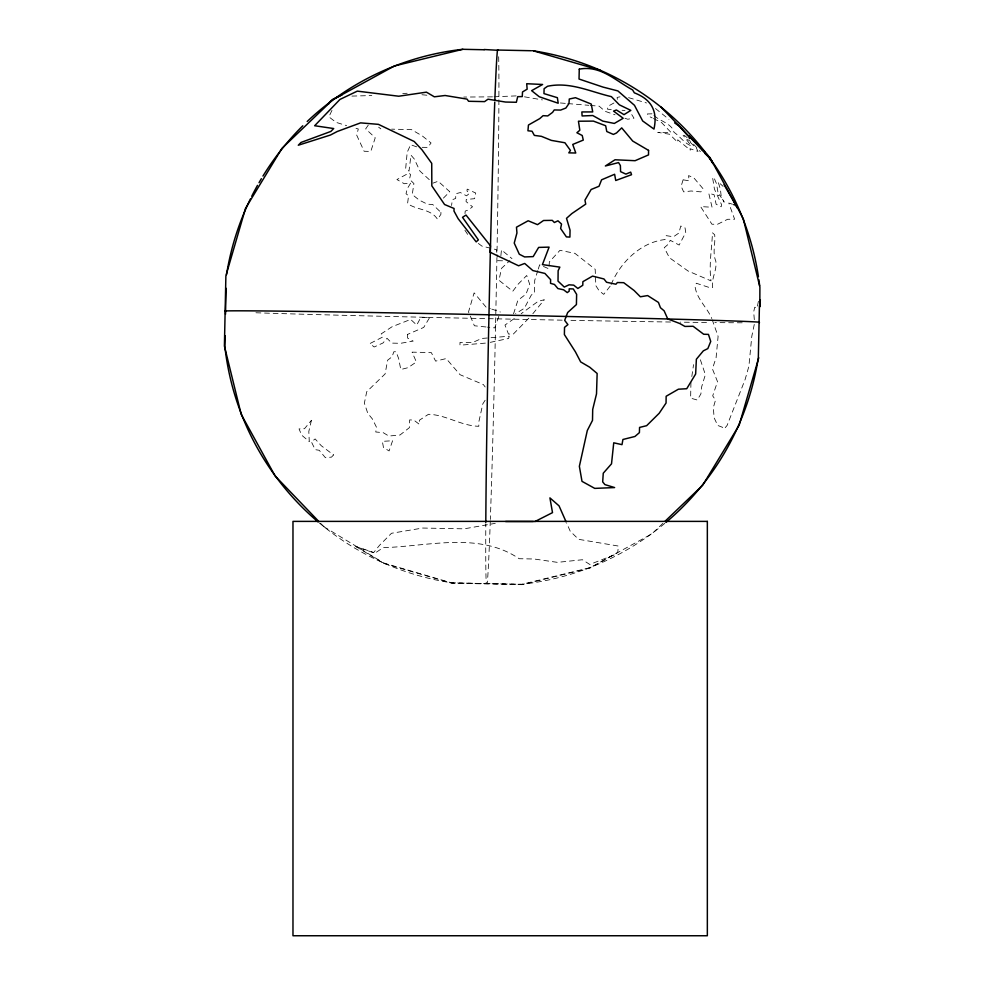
<?xml version="1.0" encoding="UTF-8"?>
<svg xmlns="http://www.w3.org/2000/svg" width="985" height="985" viewBox="0 0 985 985"><rect width="100%" height="100%" fill="white"/><g stroke="black" fill="none" stroke-linecap="round" stroke-linejoin="round"><path stroke-width="0.74" stroke-dasharray="4.92 3.69" d="M690.941 382.488L690.62 398.162L697.269 400.008L700.877 393.951L701.689 386.711L705.371 374.645L699.633 357.58M549.076 266.061L549.359 261.911L559.96 250.325L574.895 253.33L595.186 269.299L595.827 285.613L599.188 290.883L603.743 294.355L610.392 285.859M464.982 213.622L465.203 211.085L468.528 209.891L472.541 206.776L466.065 201.568L466.25 199.487L474.598 198.675L475.706 193.011L467.173 189.12L467.001 191.004L469.574 193.232L466.57 195.843L460.377 192.543L455.76 193.75L455.698 198.416L452.349 199.746L451.561 205.483M500.885 255.681L501.463 249.894L511.978 258.649M691.815 376.541L693.551 364.635M758.413 301.25L757.071 308.145L754.732 307.209L753.685 311.851L754.584 322.957M754.276 324.447L751.789 336.353L748.895 366.26L745.103 379.533L727.09 425.446L724.16 428.943L722.3 427.219L717.683 425.434L714.1 417.751L713.349 407.544L715.516 400.058L712.697 395.884L717.511 381.638L712.401 368.846L716.083 357.752L718.102 336.353L712.278 319.916M537.835 270.481L534.72 280.38L534.473 292.865L531.371 294.983L524.34 308.28L515.586 313.673M538.278 269.065L539.62 264.817L548.891 268.831M513.517 313.87L517.876 300.339L526.002 294.133L529.721 284.345L526.704 275.492L518.221 284.111L512.742 291.277L498.939 280.232L501.587 268.289L509.898 260.569M498.816 316.357L494.716 327.906L487.464 327.143M331.97 110.382L328.879 116.858L336.119 122.374L346.634 125.637M611.106 284.542C620.23 262.539 640.656 242.212 665.047 239.552L666.192 235.649L673.469 236.782L678.924 233.002L680.758 226.021L685.055 227.892L685.732 232.558L679.145 245.056L670.194 240.278L669.049 243.578L664.235 247.715L669.431 257.738L688.047 270.986L711.01 280.873C708.757 265.002 711.859 248.811 712.463 232.792L714.679 234.738C715.652 243.64 712.192 252.48 715.812 261.148C717.265 270.382 711.047 278.299 712.684 287.386L708.855 287.349L696.296 283.249L695.151 287.164C697.072 299.378 707.255 307.591 711.798 318.537M485.112 400.267L482.81 403.887L478.919 421.481L478.784 426.296C460.857 425.828 446.106 414.759 428.487 414.291L419.512 420.152L419.388 424.363L413.725 420.016L409.649 419.93L409.428 427.625L400.008 435.001L388.816 436.047L383.214 432.661L375.765 431.996L376.455 427.194L372.428 419.019L367.799 413.368L364.364 403.16L366.728 391.722L385.098 373.943L387.622 360.214L392.03 356.792L393.865 351.731L396.093 351.78L398.654 358.577L400.784 369.523L407.999 367.688L416.372 361.963L412.087 352.15L431.319 352.593L435.604 361.126L446.193 358.577L460.02 374.682L483.364 384.569L485.186 386.982M368.291 125.095L365.669 128.887L375.236 137.777L370.791 151.444L364.118 151.259L356.705 135.191L358.294 128.986L353.923 127.73M532.836 313.735L544.299 299.748L538.106 301.336L521.163 313.71M528.846 318.18L513.271 334.124L508.457 334.026L504.985 325.05L514.946 318.069M443.422 198.108L449.751 191.706L438.128 181.24L433.043 183.124M662.93 523.294L651.885 533.858L590.224 567.631L521.89 584.327L451.659 582.849L383.965 563.112M383.83 563.432L451.598 583.194L521.927 584.671L590.347 567.963L617.718 552.474L618.408 546.059L578.589 539.324L570.241 531.235L566.707 523.22M613.95 102.982L607.967 106.281L607.548 109.224L611.919 109.544M614.16 554.912L589.769 564.442L582.418 559.739L557.448 562.361L534.104 559L519.181 558.717C478.932 531.42 428.29 546.404 383.165 547.648L374.903 553.201L355.93 546.54L373.734 552.486L379.57 545.259L391.488 533.279L422.602 528.046L464.169 528.834L495.258 523.343M490.284 342.349L508.642 338.471L509.245 336.217L481.677 338.471L472.332 342.632L460.02 342.374L459.958 345.206L485.925 343.075M620.033 96.825L617.127 97.404L617.533 101.012M402.754 93.563L407.162 93.255M492.5 96.85L463.75 97.059M494.027 96.789L516.94 95.865M651.959 113.804L647.428 113.965L649.423 116.562L652.119 117.892M351.916 96.087L371.801 95.545M422.146 147.319L427.822 147.381L431.048 142.985L422.356 135.979L411.545 129.651L391.587 129.146M502.572 260.791L497.757 260.68L497.105 255.189M622.101 110.271L625.007 110.48M560.379 102.969L566.35 103.462M567.84 103.585L588.735 105.309M590.224 105.432L599.175 106.171L605.135 111.33L615.022 114.789M421.962 94.732L427.884 95.323M486.011 326.983L474.388 325.764L468.528 311.913L474.117 292.865L486.097 307.16L490.37 308.613M524.463 96.825L542.415 99.904M628.578 97.638L646.517 102.969M732.483 204.215L728.765 203.058L734.625 219.236L727.632 219.286L717.523 224.272L711.933 224.223L700.606 206.591L712.044 207.244L708.769 193.257L714.088 194.722L716.132 204.252L721.205 206.764L721.5 204.486L714.445 189.145L712.537 177.288L714.445 178.79L716.526 183.727L718.533 195.707L719.493 194.759L724.147 202.134L721.229 196.877L720.478 189.612L718.176 181.88L723.076 186.35M491.798 309.105L500.355 312.023M624.909 118.249L627.74 119.234L633.971 118.151L630.141 112.019M416.68 146.851L410.622 144.733L407.187 152.355L405.66 168.632L408.997 171.107L410.991 155.174L414.279 158.979L420.004 171.144L429.792 180.132M653.461 118.557L661.551 122.546L670.957 132.384L657.795 132.359L669.492 134.219L677.618 142.185L677.729 139.808L690.288 150.151L690.042 148.71L698.008 151.431L696.727 148.772L688.355 140.362M320.605 523.355L324.324 526.987M323.782 526.667L384.31 563.321M355.93 546.54L384.162 563.642M687.444 139.427L690.583 141.421M478.365 243.455L481.874 246.078L496.465 249.685L496.945 253.81M378.634 127.188L380.838 128.875M684.23 135.314L687.161 137.629M655.493 108.535L668.95 119.37M653.942 115.454C659.753 120.958 668.384 122.362 673.038 129.404L673.999 132.261C680.044 136.386 684.255 143.207 691.248 145.866L683.11 135.24M693.563 144.216L700.36 151.641M464.932 230.244L468.983 236.462M498.656 56.724A269.127 3.435 -88.8 0 1 496.945 256.001M496.92 257.541A269.127 3.435 -88.8 0 1 496.428 283.692L494.95 353.935A269.127 3.435 -88.8 0 1 490.345 519.427M490.296 520.831A269.127 3.435 -88.8 0 1 487.156 583.822L486.27 583.292A269.127 3.435 -88.8 0 1 485.802 523.7M664.813 523.343A269.127 269.102 -59 0 1 521.828 584.29L451.598 582.824A269.127 269.102 -59 0 1 319.349 522.973M742.185 322.785A269.127 1.958 1.2 0 1 714.901 322.587M706.528 322.489A269.127 1.958 1.2 0 1 680.278 322.157M670.576 322.021A269.127 1.958 1.2 0 1 568.333 320.285M562.127 320.162A269.127 1.958 1.2 0 1 530.804 319.546L460.574 318.081A269.127 1.958 1.2 0 1 255.213 312.738M440.923 212.366L440.898 214.348L437.537 219.31C430.728 208.561 416.815 210.322 407.581 203.563L408.566 195.744L406.029 193.75L407.199 188.8L410.659 183.075L404.256 183.727L396.918 179.553L408.923 173.04L410.573 174.567L409.477 179.196L413.922 183.567L412.235 194.513L419.204 200.09L427.441 204.227L432.674 204.461L440.923 212.366M407.605 334.395L407.519 338.003L413.183 341.106L400.538 343.309L391.808 343.112L387.019 338.286L382.968 343.002L374.177 346.991L369.855 343.593L382.808 336.969L381.207 333.866L392.153 326.7L410.671 319.423L416.729 325.062L420.681 317.699L429.854 317.195L423.722 327.426L407.605 334.395M311.432 420.312L308.81 431.492L309.278 441.588L301.693 435.185L299.046 428.906L304.5 428.709L311.432 420.312M683.097 179.812L681.14 186.202L683.639 191.878L691.113 190.992L700.901 191.878L703.216 188.911L693.896 177.928L688.577 175.589L689.118 180.834L683.097 179.812M392.584 440.738L389.1 450.933L383.485 447.584L382.352 441.354L392.584 440.738M333.546 454.922L331.526 457.114L325.382 457.693L319.251 450.293L315.2 449.652L311.383 441.834L315.151 438.941L321.282 445.749L333.546 454.922"/><path stroke-width="1.48" d="M225.073 335.639L224.839 346.326A269.127 269.102 -59 0 0 318.192 521.988M225.516 314.264L226.07 288.297M759.423 305.596L758.339 357.506A269.127 269.102 -59 0 1 665.995 522.358M760.334 299.859L759.817 306.803L759.891 287.066L743.33 218.879L736.214 205.373L733.726 204.597M758.77 357.777L739.144 425.224L702.687 485.273L665.146 521.176M534.843 521.594L552.511 512.631L549.925 497.893L559.037 505.859L566.116 521.89M484.201 49.755L462.827 49.299L394.431 65.958L332.77 99.744L281.969 148.316L245.511 208.377L225.885 275.825L224.408 346.055L241.177 414.303L275.074 475.903L318.487 521.139M505.613 521.521L533.377 521.558M483.98 49.509L498.385 50.309M497.942 50.038L531.531 50.74M533.008 50.74L600.345 70.267M692.443 139.464L689.143 136.029L709.791 157.44L713.041 163.707L707.956 155.63M759.509 322.649L758.635 322.12A269.127 1.958 1.2 0 0 524.082 315.52L453.851 314.043A269.127 1.958 1.2 0 0 225.146 310.94L226.021 311.469M342.004 94.88L332.561 99.46L328.547 103.302L329.101 103.634M674.663 122.928L679.441 126.252L688.01 135.955M704.878 153.352L710.85 159.287L737.408 207.958L724.061 184.663M701.825 149.363L702.662 150.2M706.737 154.288L707.649 155.211M697.774 145.017L704.669 152.133M660.873 106.934L709.582 157.686M709.311 157.157L710.333 158.917L709.471 157.243M688.958 137.026L689.525 138.614M533.057 50.777A269.127 269.102 -59 0 1 758.438 276.711M758.869 279.728A269.127 269.102 -59 0 1 759.644 285.761M226.55 274.593A269.127 269.102 -59 0 1 250.399 198.958M251.754 196.212A269.127 269.102 -59 0 1 257.504 185.365M259.03 182.693A269.127 269.102 -59 0 1 261.37 178.704M262.958 176.069A269.127 269.102 -59 0 1 302.777 125.784M307.197 121.487A269.127 269.102 -59 0 1 462.827 49.299M485.802 522.333A269.127 3.435 -88.8 0 1 488.228 349.897L489.705 279.654A269.127 3.435 -88.8 0 1 494.753 102.095M494.827 100.285A269.127 3.435 -88.8 0 1 497.499 49.767M648.561 150.385L648.512 154.916L635.079 160.703L615.034 159.767L605.369 165.985L618.58 162.587L620.39 165.566L620.575 171.636L625.881 174.111L630.683 172.129L631.533 174.702L615.736 180.501L614.615 174.271L601.589 179.812L599.015 186.276L591.135 189.502L584.955 200.14L585.73 204.129L571.817 213.597L566.523 218.325L570.044 230.145L569.909 237.077L566.412 236.905L560.613 228.52L561.536 224.038L557.953 220.825L554.358 222.511L552.277 220.357L543.56 220.492L537.527 224.654L528.157 220.775L516.485 227.19L516.94 232.965L514.232 243.086L519.304 254.228L524.611 256.937L533.181 256.617L538.647 247.407L549.101 247.124L542.415 264.608L559.862 267.132L558.138 270.69L558.015 281.107L564.282 287.066L569.047 284.813L573.701 285.145L577.85 288.47L582.788 285.281L582.874 281.673L592.564 276.108L603.953 278.964L606.551 282.252L615.933 284.234L617.398 282.523L623.702 282.683L634.057 290.464L640.373 296.793L647.637 295.574L658.436 302.42L660.442 307.714L664.124 310.804L667.744 318.943L679.761 323.511L684.932 326.441L693.12 326.269L703.684 334.247L708.461 334.408L710.739 341.45L707.833 348.591L703.339 350.845L696.37 359.229L695.644 374.017L686.73 388.73L678.419 389.198L666.143 396.265L666.057 403.025L659.174 413.281L646.628 425.692L639.561 427.428L639.413 432.624L634.943 436.478L622.926 439.482L622.003 444.654L613.741 442.807L611.513 463.824L603.263 473.219L602.685 481.874L604.925 484.608L614.615 487.563L594.755 488.388L582 481.357L579.365 466.324L587.306 430.519L592.502 420.386L592.699 409.44L596.516 393.889L597.144 373.475L589.732 367.22L580.67 361.914L575.425 351.867L564.38 334.568L564.528 327.352L567.914 324.619L564.676 320.359L567.668 312.516L576.422 304.574L576.631 294.355L573.295 288.937L569.207 288.814L569.158 291.203L567.262 292.594L563.605 289.799L557.904 288.556L554.469 284.468L550.529 283.348L550.615 279.642L544.914 273.436L532.848 270.567L524.685 263.451L518.602 265.79L490.025 252.209L490.493 245.856L466.004 215.05L462.519 217.328L478.365 239.872L476.186 241.867L458.148 218.707L453.987 211.049L454.06 208.475L444.58 204.523L431.836 185.87L431.725 163.35L421.949 149.769L414.205 141.495L378.437 124.356L360.584 122.879L337.276 131.485L330.443 135.031L298.295 145.226L301.004 142.456L330.849 131.436L333.693 128.542L314.658 125.735L339.985 99.411L357.309 91.137L398.74 96.222L426.419 92.159L434.348 96.813L445.085 95.496L467.013 99.103L468.614 101.283L484.595 101.615L487.994 99.189L505.539 102.046L516.349 102.28L517.704 96.665L522.272 96.579L522.506 91.962L527.147 89.167L526.716 83.725L542.6 84.476L531.629 90.669L539.288 96.764L558.199 103.228L557.375 97.687L543.966 93.612L544.102 88.699L547.574 86.249C570.093 81.533 590.064 91.691 611.377 96.641L619.38 104.841L630.843 110.382L623.997 114.654L616.376 109.975L613.532 111.096L623.197 118.262L614.332 123.433L602.734 121.093L592.773 115.528L582.11 115.959L581.864 111.945L592.724 111.921L591.259 104.065L575.462 97.7L569.281 99.017L568.985 103.499L565.87 108.055L560.613 110.074L554.235 109.938L552.573 112.376L547.771 115.922L543.08 115.676L539.731 118.631L528.452 125.021L527.935 130.771L532.072 131.239L534.338 135.401L541.418 136.336L551.366 140.387L564.922 142.763L570.45 150.422L568.776 152.86L575.769 153.02L572.741 144.438L583.28 140.092L582.233 135.499L576.89 132.741L579.82 130.242L578.441 121.217L593.413 121.106L605.664 125.735L606.785 131.534L613.384 134.428L616.487 132.987L621.72 127.878L632.715 141.064L648.561 150.385M579.266 69.147L579.032 79.034L603.029 87.099L617.866 90.915L634.475 105.309L642.676 120.97L653.966 129.084C657.894 111.071 651.442 99.362 634.328 92.824L632.604 89.918C615.354 80.573 600.567 65.084 579.266 69.147M707.341 521.385L292.976 521.385L292.976 935.75L707.341 935.75L707.341 521.385"/></g></svg>
